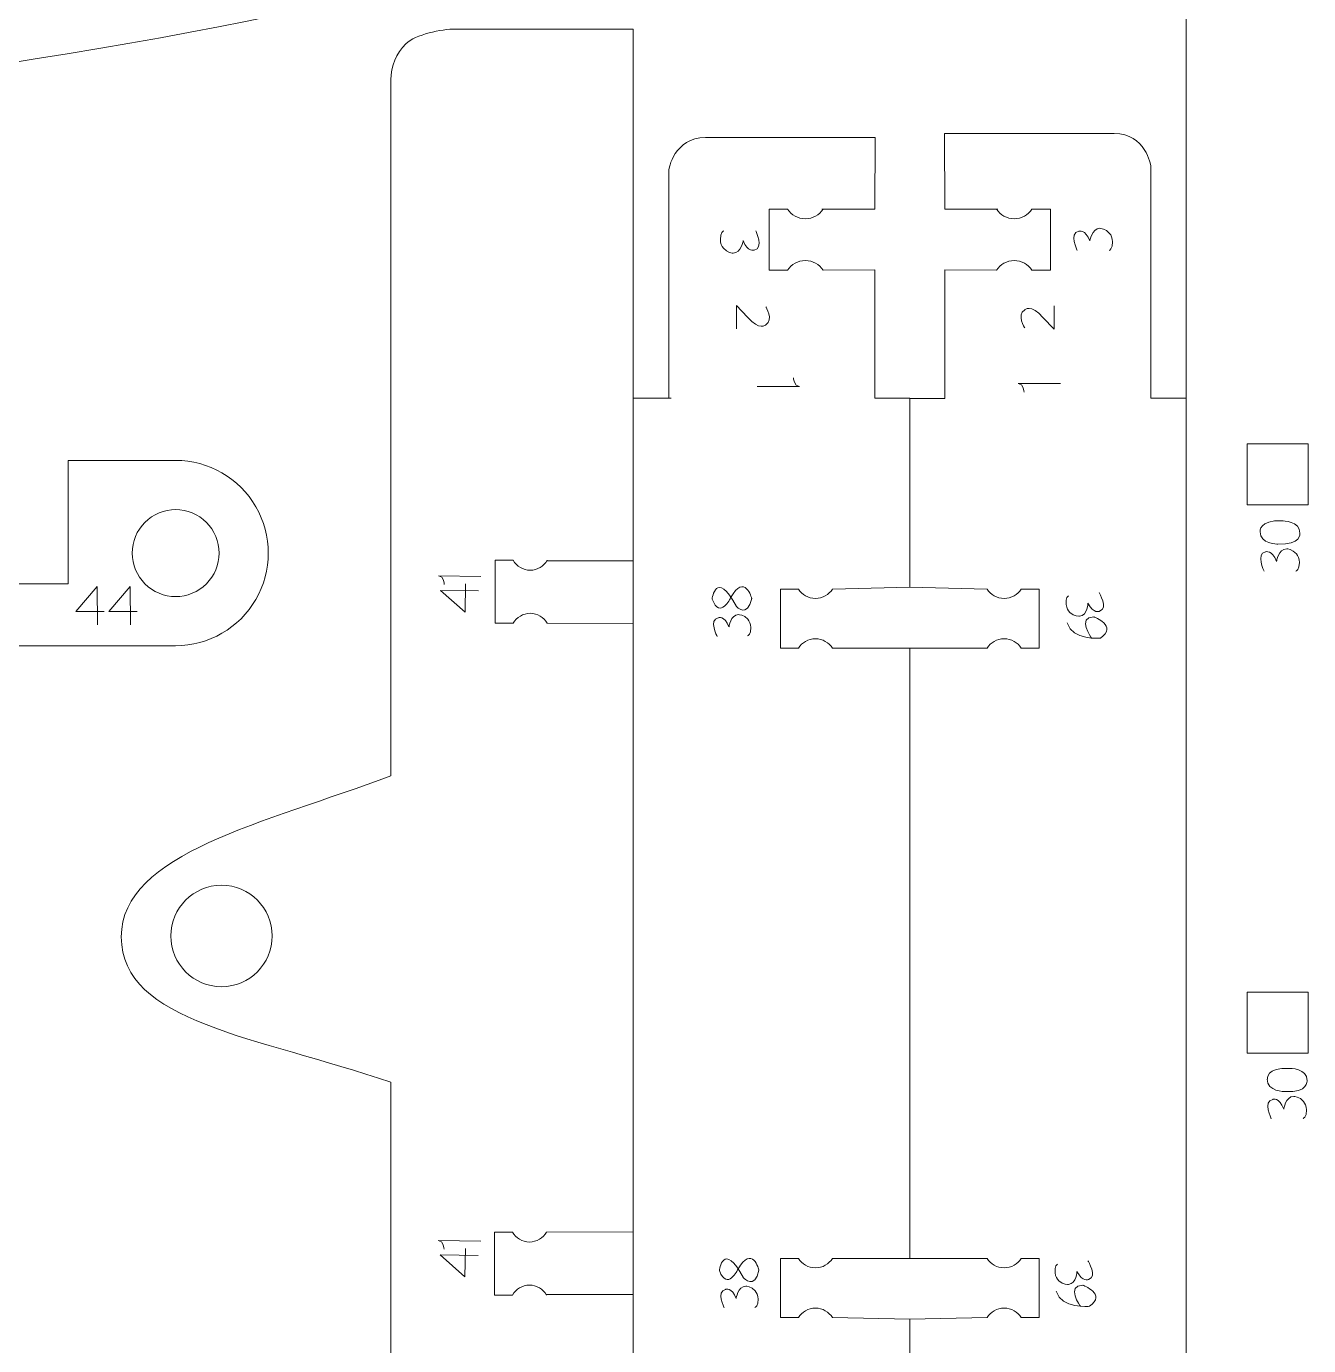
# Model space of a CAD drawing. Header units: centimetres. Extents: x -25 to 25, y -32.5 to 32.5.
# Drawn here: x -17.2 to -10.62, y -10.9 to -4.13 of the extents above; entities that cross this region are included whole.
import ezdxf

# ---------------------------------------------------------------- set-up
doc = ezdxf.new("R2010")
doc.units = ezdxf.units.CM
doc.header["$MEASUREMENT"] = 0
doc.layers.add('Capa 1', color=7, linetype='Continuous')

msp = doc.modelspace()

# ---------------------------------------------------------------- linework, layer by layer
at = {"layer": 'Capa 1', "color": 250, "lineweight": 9}
for points, knots in [([(-19.01728, 3.10252), (-19.01728, 3.10252), (-15.71031, 2.6589), (-15.35249, 2.4387), (-15.35249, 2.4387), (-14.99467, 2.2185), (-14.47727, 1.80563), (-14.47727, 1.06247), (-14.47727, 1.06247), (-14.47727, 0.31931), (-14.47727, -0.73651), (-14.47727, -0.73651), (-14.47727, -0.73651), (-14.47727, -0.73651), (-14.47727, -1.79233), (-14.47727, -2.53549), (-14.47727, -2.53549), (-14.47727, -3.27865), (-14.99467, -3.69152), (-15.35249, -3.91172), (-15.35249, -3.91172), (-15.71031, -4.13192), (-19.01728, -4.57555), (-19.01728, -4.57555), (-19.01728, -4.57555), (-19.01728, -4.57555), (-19.01728, 3.10252), (-19.01728, 3.10252)], [0, 0, 0, 0, 0.125, 0.125, 0.125, 0.125, 0.25, 0.25, 0.25, 0.25, 0.375, 0.375, 0.375, 0.375, 0.5, 0.5, 0.5, 0.5, 0.625, 0.625, 0.625, 0.625, 0.75, 0.75, 0.75, 0.75, 1, 1, 1, 1]), ([(-11.25148, -6.04449), (-11.25148, -6.04449), (-11.25148, -3.04269), (-11.25148, -3.04269), (-11.25148, -3.04269), (-11.25148, -3.04269), (-10.63974, -3.04267), (-10.63974, -3.04267)], [0, 0, 0, 0, 0.3333333, 0.3333333, 0.3333333, 0.3333333, 1, 1, 1, 1]), ([(-15.07152, -13.36165), (-15.14044, -13.36161), (-15.20653, -13.33418), (-15.25523, -13.28541), (-15.25523, -13.28541), (-15.30393, -13.23664), (-15.33128, -13.17085), (-15.33124, -13.10192), (-15.33124, -13.10192), (-15.33124, -13.10192), (-15.33124, -9.54756), (-15.33124, -9.54756), (-15.33124, -9.54756), (-16.01544, -9.3111), (-16.71399, -9.24423), (-16.71399, -8.8015), (-16.71399, -8.8015), (-16.71399, -8.8015), (-16.71399, -8.80148), (-16.71399, -8.80148), (-16.71399, -8.80148), (-16.71399, -8.36997), (-15.97525, -8.21793), (-15.33124, -7.97634), (-15.33124, -7.97634), (-15.33124, -7.97634), (-15.33124, -4.40649), (-15.33124, -4.40649), (-15.33124, -4.40649), (-15.33119, -4.33757), (-15.30377, -4.27148), (-15.25499, -4.22278), (-15.25499, -4.22278), (-15.20623, -4.17406), (-15.0695, -4.14673), (-15.00058, -4.14677)], [0, 0, 0, 0, 0.1, 0.1, 0.1, 0.1, 0.2, 0.2, 0.2, 0.2, 0.3, 0.3, 0.3, 0.3, 0.4, 0.4, 0.4, 0.4, 0.5, 0.5, 0.5, 0.5, 0.6, 0.6, 0.6, 0.6, 0.7, 0.7, 0.7, 0.7, 0.8, 0.8, 0.8, 0.8, 1, 1, 1, 1]), ([(-15.00059, -4.14678), (-15.00059, -4.14678), (-14.08808, -4.14678), (-14.08808, -4.14678), (-14.08808, -4.14678), (-14.08808, -4.14678), (-14.08809, -6.04009), (-14.08809, -6.04009)], [0, 0, 0, 0, 0.3333333, 0.3333333, 0.3333333, 0.3333333, 1, 1, 1, 1]), ([(-13.90601, -6.04009), (-13.90601, -6.04009), (-13.90604, -4.86824), (-13.90604, -4.86824), (-13.90604, -4.86824), (-13.90604, -4.86824), (-13.87846, -4.7025), (-13.7177, -4.7025)], [0, 0, 0, 0, 0.3333333, 0.3333333, 0.3333333, 0.3333333, 1, 1, 1, 1]), ([(-12.84739, -4.7025), (-12.84739, -4.7025), (-12.84968, -5.06966), (-12.84968, -5.06966), (-12.84968, -5.06966), (-12.84968, -5.06966), (-13.12057, -5.06966), (-13.12057, -5.06966)], [0, 0, 0, 0, 0.3333333, 0.3333333, 0.3333333, 0.3333333, 1, 1, 1, 1]), ([(-12.4919, -4.68184), (-12.4919, -4.68184), (-12.48961, -5.0698), (-12.48961, -5.0698), (-12.48961, -5.0698), (-12.48961, -5.0698), (-12.21873, -5.0698), (-12.21873, -5.0698)], [0, 0, 0, 0, 0.3333333, 0.3333333, 0.3333333, 0.3333333, 1, 1, 1, 1]), ([(-11.43328, -6.04024), (-11.43328, -6.04024), (-11.43325, -4.84758), (-11.43325, -4.84758), (-11.43325, -4.84758), (-11.43325, -4.84758), (-11.46084, -4.68184), (-11.6216, -4.68184)], [0, 0, 0, 0, 0.3333333, 0.3333333, 0.3333333, 0.3333333, 1, 1, 1, 1]), ([(-13.29617, -5.38314), (-13.29617, -5.38314), (-13.39146, -5.38326), (-13.39146, -5.38326), (-13.39146, -5.38326), (-13.39146, -5.38326), (-13.39146, -5.06966), (-13.39146, -5.06966), (-13.39146, -5.06966), (-13.39146, -5.06966), (-13.29615, -5.06966), (-13.29615, -5.06966)], [0, 0, 0, 0, 0.25, 0.25, 0.25, 0.25, 0.5, 0.5, 0.5, 0.5, 1, 1, 1, 1]), ([(-13.29617, -5.38314), (-13.29617, -5.38314), (-13.39146, -5.38326), (-13.39146, -5.38326), (-13.39146, -5.38326), (-13.39146, -5.38326), (-13.39146, -5.06966), (-13.39146, -5.06966), (-13.39146, -5.06966), (-13.39146, -5.06966), (-13.29615, -5.06966), (-13.29615, -5.06966)], [0, 0, 0, 0, 0.25, 0.25, 0.25, 0.25, 0.5, 0.5, 0.5, 0.5, 1, 1, 1, 1]), ([(-13.29617, -5.06966), (-13.277, -5.09952), (-13.24351, -5.1193), (-13.20539, -5.1193), (-13.20539, -5.1193), (-13.16729, -5.1193), (-13.13379, -5.09952), (-13.11463, -5.06966)], [0, 0, 0, 0, 0.3333333, 0.3333333, 0.3333333, 0.3333333, 1, 1, 1, 1]), ([(-13.29617, -5.06966), (-13.277, -5.09952), (-13.24351, -5.1193), (-13.20539, -5.1193), (-13.20539, -5.1193), (-13.16729, -5.1193), (-13.13379, -5.09952), (-13.11463, -5.06966)], [0, 0, 0, 0, 0.3333333, 0.3333333, 0.3333333, 0.3333333, 1, 1, 1, 1]), ([(-12.04313, -5.0698), (-12.0623, -5.09966), (-12.09579, -5.11945), (-12.1339, -5.11945), (-12.1339, -5.11945), (-12.17201, -5.11945), (-12.20551, -5.09966), (-12.22467, -5.0698)], [0, 0, 0, 0, 0.3333333, 0.3333333, 0.3333333, 0.3333333, 1, 1, 1, 1]), ([(-12.04313, -5.38329), (-12.04313, -5.38329), (-11.94784, -5.3834), (-11.94784, -5.3834), (-11.94784, -5.3834), (-11.94784, -5.3834), (-11.94784, -5.0698), (-11.94784, -5.0698), (-11.94784, -5.0698), (-11.94784, -5.0698), (-12.04315, -5.0698), (-12.04315, -5.0698)], [0, 0, 0, 0, 0.25, 0.25, 0.25, 0.25, 0.5, 0.5, 0.5, 0.5, 1, 1, 1, 1]), ([(-13.29617, -5.38314), (-13.277, -5.35329), (-13.24351, -5.3335), (-13.20539, -5.3335), (-13.20539, -5.3335), (-13.16729, -5.3335), (-13.13379, -5.35329), (-13.11463, -5.38314)], [0, 0, 0, 0, 0.3333333, 0.3333333, 0.3333333, 0.3333333, 1, 1, 1, 1]), ([(-13.29617, -5.38314), (-13.277, -5.35329), (-13.24351, -5.3335), (-13.20539, -5.3335), (-13.20539, -5.3335), (-13.16729, -5.3335), (-13.13379, -5.35329), (-13.11463, -5.38314)], [0, 0, 0, 0, 0.3333333, 0.3333333, 0.3333333, 0.3333333, 1, 1, 1, 1]), ([(-12.04313, -5.38329), (-12.0623, -5.35343), (-12.09579, -5.33365), (-12.1339, -5.33365), (-12.1339, -5.33365), (-12.17201, -5.33365), (-12.20551, -5.35343), (-12.22467, -5.38329)], [0, 0, 0, 0, 0.3333333, 0.3333333, 0.3333333, 0.3333333, 1, 1, 1, 1]), ([(-13.11463, -5.38314), (-13.11463, -5.38314), (-12.84968, -5.38175), (-12.84968, -5.38175), (-12.84968, -5.38175), (-12.84968, -5.38175), (-12.84968, -6.04017), (-12.84968, -6.04017)], [0, 0, 0, 0, 0.3333333, 0.3333333, 0.3333333, 0.3333333, 1, 1, 1, 1]), ([(-12.22467, -5.38329), (-12.22467, -5.38329), (-12.48961, -5.38189), (-12.48961, -5.38189), (-12.48961, -5.38189), (-12.48961, -5.38189), (-12.48961, -6.04031), (-12.48961, -6.04031)], [0, 0, 0, 0, 0.3333333, 0.3333333, 0.3333333, 0.3333333, 1, 1, 1, 1]), ([(-12.66965, -6.04038), (-12.66965, -6.04038), (-12.66965, -7.00931), (-12.66965, -7.00931), (-12.66965, -7.00931), (-12.66965, -7.00931), (-12.27328, -7.01859), (-12.27328, -7.01859)], [0, 0, 0, 0, 0.3333333, 0.3333333, 0.3333333, 0.3333333, 1, 1, 1, 1]), ([(-10.93912, -6.27389), (-10.93912, -6.27389), (-10.93912, -6.58598), (-10.93912, -6.58598), (-10.93912, -6.58598), (-10.93912, -6.58598), (-10.62703, -6.58598), (-10.62703, -6.58598), (-10.62703, -6.58598), (-10.62703, -6.58598), (-10.62703, -6.27389), (-10.62703, -6.27389), (-10.62703, -6.27389), (-10.62703, -6.27389), (-10.93912, -6.27389), (-10.93912, -6.27389)], [0, 0, 0, 0, 0.2, 0.2, 0.2, 0.2, 0.4, 0.4, 0.4, 0.4, 0.6, 0.6, 0.6, 0.6, 1, 1, 1, 1]), ([(-17.78965, -6.67621), (-17.78965, -6.67621), (-17.78965, -6.99142), (-17.78965, -6.99142), (-17.78965, -6.99142), (-17.78965, -6.99142), (-17.78938, -7.30884), (-17.78938, -7.30884), (-17.78938, -7.30884), (-17.78938, -7.30884), (-16.43503, -7.30884), (-16.43503, -7.30884), (-16.43503, -7.30884), (-16.26528, -7.30884), (-16.10847, -7.2183), (-16.02362, -7.07133), (-16.02362, -7.07133), (-15.93877, -6.92436), (-15.93877, -6.74327), (-16.02362, -6.59631), (-16.02362, -6.59631), (-16.10847, -6.44934), (-16.26528, -6.35879), (-16.43503, -6.35879), (-16.43503, -6.35879), (-16.43503, -6.35879), (-16.98568, -6.35879), (-16.98568, -6.35879), (-16.98568, -6.35879), (-16.98568, -6.35879), (-16.98568, -6.99142), (-16.98568, -6.99142), (-16.98568, -6.99142), (-16.98568, -6.99142), (-17.28531, -6.99142), (-17.28531, -6.99142), (-17.28531, -6.99142), (-17.28531, -6.99142), (-17.28531, -6.67621), (-17.28531, -6.67621)], [0, 0, 0, 0, 0.0909091, 0.0909091, 0.0909091, 0.0909091, 0.1818182, 0.1818182, 0.1818182, 0.1818182, 0.2727273, 0.2727273, 0.2727273, 0.2727273, 0.3636364, 0.3636364, 0.3636364, 0.3636364, 0.4545455, 0.4545455, 0.4545455, 0.4545455, 0.5454545, 0.5454545, 0.5454545, 0.5454545, 0.6363636, 0.6363636, 0.6363636, 0.6363636, 0.7272727, 0.7272727, 0.7272727, 0.7272727, 0.8181818, 0.8181818, 0.8181818, 0.8181818, 1, 1, 1, 1]), ([(-16.65788, -6.83382), (-16.65784, -6.89298), (-16.63431, -6.94966), (-16.59246, -6.99147), (-16.59246, -6.99147), (-16.55061, -7.03328), (-16.49414, -7.05672), (-16.43503, -7.05667), (-16.43503, -7.05667), (-16.37587, -7.05663), (-16.31914, -7.0331), (-16.27733, -6.99125), (-16.27733, -6.99125), (-16.23557, -6.9494), (-16.21208, -6.89298), (-16.21213, -6.83382), (-16.21213, -6.83382), (-16.21217, -6.77466), (-16.2357, -6.71793), (-16.27755, -6.67617), (-16.27755, -6.67617), (-16.31941, -6.63436), (-16.37587, -6.61087), (-16.43503, -6.61092), (-16.43503, -6.61092), (-16.49414, -6.61096), (-16.55087, -6.63449), (-16.59268, -6.67634), (-16.59268, -6.67634), (-16.63444, -6.7182), (-16.65793, -6.77466), (-16.65788, -6.83382)], [0, 0, 0, 0, 0.1111111, 0.1111111, 0.1111111, 0.1111111, 0.2222222, 0.2222222, 0.2222222, 0.2222222, 0.3333333, 0.3333333, 0.3333333, 0.3333333, 0.4444444, 0.4444444, 0.4444444, 0.4444444, 0.5555556, 0.5555556, 0.5555556, 0.5555556, 0.6666667, 0.6666667, 0.6666667, 0.6666667, 0.7777778, 0.7777778, 0.7777778, 0.7777778, 1, 1, 1, 1]), ([(-14.70407, -7.19378), (-14.70407, -7.19378), (-14.79606, -7.1939), (-14.79606, -7.1939), (-14.79606, -7.1939), (-14.79606, -7.1939), (-14.79606, -6.87038), (-14.79606, -6.87038), (-14.79606, -6.87038), (-14.79606, -6.87038), (-14.70406, -6.87038), (-14.70406, -6.87038)], [0, 0, 0, 0, 0.25, 0.25, 0.25, 0.25, 0.5, 0.5, 0.5, 0.5, 1, 1, 1, 1]), ([(-14.70407, -6.87038), (-14.68558, -6.90118), (-14.65325, -6.92159), (-14.61646, -6.92159), (-14.61646, -6.92159), (-14.57968, -6.92159), (-14.54734, -6.90118), (-14.52885, -6.87038)], [0, 0, 0, 0, 0.3333333, 0.3333333, 0.3333333, 0.3333333, 1, 1, 1, 1]), ([(-13.24124, -7.32117), (-13.24124, -7.32117), (-13.33322, -7.32128), (-13.33322, -7.32128), (-13.33322, -7.32128), (-13.33322, -7.32128), (-13.33322, -7.01859), (-13.33322, -7.01859), (-13.33322, -7.01859), (-13.33322, -7.01859), (-13.24123, -7.01859), (-13.24123, -7.01859)], [0, 0, 0, 0, 0.25, 0.25, 0.25, 0.25, 0.5, 0.5, 0.5, 0.5, 1, 1, 1, 1]), ([(-13.24124, -7.01859), (-13.22274, -7.0474), (-13.19041, -7.0665), (-13.15363, -7.0665), (-13.15363, -7.0665), (-13.11684, -7.0665), (-13.08451, -7.0474), (-13.06601, -7.01859)], [0, 0, 0, 0, 0.3333333, 0.3333333, 0.3333333, 0.3333333, 1, 1, 1, 1]), ([(-12.09806, -7.01859), (-12.11655, -7.0474), (-12.14888, -7.0665), (-12.18567, -7.0665), (-12.18567, -7.0665), (-12.22245, -7.0665), (-12.25479, -7.0474), (-12.27328, -7.01859)], [0, 0, 0, 0, 0.3333333, 0.3333333, 0.3333333, 0.3333333, 1, 1, 1, 1]), ([(-12.09806, -7.32117), (-12.09806, -7.32117), (-12.00607, -7.32128), (-12.00607, -7.32128), (-12.00607, -7.32128), (-12.00607, -7.32128), (-12.00607, -7.01859), (-12.00607, -7.01859), (-12.00607, -7.01859), (-12.00607, -7.01859), (-12.09807, -7.01859), (-12.09807, -7.01859)], [0, 0, 0, 0, 0.25, 0.25, 0.25, 0.25, 0.5, 0.5, 0.5, 0.5, 1, 1, 1, 1]), ([(-14.70407, -7.19378), (-14.68558, -7.16298), (-14.65325, -7.14257), (-14.61646, -7.14257), (-14.61646, -7.14257), (-14.57968, -7.14257), (-14.54734, -7.16298), (-14.52885, -7.19378)], [0, 0, 0, 0, 0.3333333, 0.3333333, 0.3333333, 0.3333333, 1, 1, 1, 1]), ([(-13.24124, -7.32117), (-13.22274, -7.29235), (-13.19041, -7.27325), (-13.15363, -7.27325), (-13.15363, -7.27325), (-13.11684, -7.27325), (-13.08451, -7.29235), (-13.06601, -7.32117)], [0, 0, 0, 0, 0.3333333, 0.3333333, 0.3333333, 0.3333333, 1, 1, 1, 1]), ([(-12.09806, -7.32117), (-12.11655, -7.29235), (-12.14888, -7.27325), (-12.18567, -7.27325), (-12.18567, -7.27325), (-12.22245, -7.27325), (-12.25479, -7.29235), (-12.27328, -7.32117)], [0, 0, 0, 0, 0.3333333, 0.3333333, 0.3333333, 0.3333333, 1, 1, 1, 1]), ([(-12.27328, -7.32117), (-12.27328, -7.32117), (-12.66965, -7.3214), (-12.66965, -7.3214), (-12.66965, -7.3214), (-12.66965, -7.3214), (-12.66965, -8.81178), (-12.66965, -8.81178)], [0, 0, 0, 0, 0.3333333, 0.3333333, 0.3333333, 0.3333333, 1, 1, 1, 1]), ([(-16.19987, -9.05712), (-16.05623, -9.05712), (-15.93979, -8.94069), (-15.93979, -8.79705), (-15.93979, -8.79705), (-15.93979, -8.65341), (-16.05623, -8.53697), (-16.19987, -8.53697), (-16.19987, -8.53697), (-16.3435, -8.53697), (-16.45994, -8.65341), (-16.45994, -8.79705), (-16.45994, -8.79705), (-16.45994, -8.94069), (-16.3435, -9.05712), (-16.19987, -9.05712)], [0, 0, 0, 0, 0.2, 0.2, 0.2, 0.2, 0.4, 0.4, 0.4, 0.4, 0.6, 0.6, 0.6, 0.6, 1, 1, 1, 1]), ([(-12.27328, -10.45086), (-12.27328, -10.45086), (-12.66965, -10.45063), (-12.66965, -10.45063), (-12.66965, -10.45063), (-12.66965, -10.45063), (-12.66965, -8.81178), (-12.66965, -8.81178)], [0, 0, 0, 0, 0.3333333, 0.3333333, 0.3333333, 0.3333333, 1, 1, 1, 1]), ([(-10.93912, -9.08604), (-10.93912, -9.08604), (-10.93912, -9.39813), (-10.93912, -9.39813), (-10.93912, -9.39813), (-10.93912, -9.39813), (-10.62703, -9.39813), (-10.62703, -9.39813), (-10.62703, -9.39813), (-10.62703, -9.39813), (-10.62703, -9.08604), (-10.62703, -9.08604), (-10.62703, -9.08604), (-10.62703, -9.08604), (-10.93912, -9.08604), (-10.93912, -9.08604)], [0, 0, 0, 0, 0.2, 0.2, 0.2, 0.2, 0.4, 0.4, 0.4, 0.4, 0.6, 0.6, 0.6, 0.6, 1, 1, 1, 1]), ([(-14.70789, -10.63856), (-14.70789, -10.63856), (-14.79988, -10.63868), (-14.79988, -10.63868), (-14.79988, -10.63868), (-14.79988, -10.63868), (-14.79988, -10.31516), (-14.79988, -10.31516), (-14.79988, -10.31516), (-14.79988, -10.31516), (-14.70788, -10.31516), (-14.70788, -10.31516)], [0, 0, 0, 0, 0.25, 0.25, 0.25, 0.25, 0.5, 0.5, 0.5, 0.5, 1, 1, 1, 1]), ([(-14.70789, -10.31516), (-14.6894, -10.34596), (-14.65707, -10.36637), (-14.62028, -10.36637), (-14.62028, -10.36637), (-14.5835, -10.36637), (-14.55116, -10.34596), (-14.53267, -10.31516)], [0, 0, 0, 0, 0.3333333, 0.3333333, 0.3333333, 0.3333333, 1, 1, 1, 1]), ([(-13.24124, -10.45086), (-13.24124, -10.45086), (-13.33322, -10.45074), (-13.33322, -10.45074), (-13.33322, -10.45074), (-13.33322, -10.45074), (-13.33322, -10.75344), (-13.33322, -10.75344), (-13.33322, -10.75344), (-13.33322, -10.75344), (-13.24123, -10.75344), (-13.24123, -10.75344)], [0, 0, 0, 0, 0.25, 0.25, 0.25, 0.25, 0.5, 0.5, 0.5, 0.5, 1, 1, 1, 1]), ([(-13.24124, -10.45086), (-13.22274, -10.47968), (-13.19041, -10.49878), (-13.15363, -10.49878), (-13.15363, -10.49878), (-13.11684, -10.49878), (-13.08451, -10.47968), (-13.06601, -10.45086)], [0, 0, 0, 0, 0.3333333, 0.3333333, 0.3333333, 0.3333333, 1, 1, 1, 1]), ([(-12.09806, -10.45086), (-12.11655, -10.47968), (-12.14888, -10.49878), (-12.18567, -10.49878), (-12.18567, -10.49878), (-12.22245, -10.49878), (-12.25479, -10.47968), (-12.27328, -10.45086)], [0, 0, 0, 0, 0.3333333, 0.3333333, 0.3333333, 0.3333333, 1, 1, 1, 1]), ([(-12.09806, -10.45086), (-12.09806, -10.45086), (-12.00607, -10.45074), (-12.00607, -10.45074), (-12.00607, -10.45074), (-12.00607, -10.45074), (-12.00607, -10.75344), (-12.00607, -10.75344), (-12.00607, -10.75344), (-12.00607, -10.75344), (-12.09807, -10.75344), (-12.09807, -10.75344)], [0, 0, 0, 0, 0.25, 0.25, 0.25, 0.25, 0.5, 0.5, 0.5, 0.5, 1, 1, 1, 1]), ([(-14.70789, -10.63856), (-14.6894, -10.60776), (-14.65707, -10.58735), (-14.62028, -10.58735), (-14.62028, -10.58735), (-14.5835, -10.58735), (-14.55116, -10.60776), (-14.53267, -10.63856)], [0, 0, 0, 0, 0.3333333, 0.3333333, 0.3333333, 0.3333333, 1, 1, 1, 1]), ([(-13.24124, -10.75344), (-13.22274, -10.72462), (-13.19041, -10.70552), (-13.15363, -10.70552), (-13.15363, -10.70552), (-13.11684, -10.70552), (-13.08451, -10.72462), (-13.06601, -10.75344)], [0, 0, 0, 0, 0.3333333, 0.3333333, 0.3333333, 0.3333333, 1, 1, 1, 1]), ([(-12.66965, -11.73179), (-12.66965, -11.73179), (-12.66965, -10.76272), (-12.66965, -10.76272), (-12.66965, -10.76272), (-12.66965, -10.76272), (-12.27328, -10.75344), (-12.27328, -10.75344)], [0, 0, 0, 0, 0.3333333, 0.3333333, 0.3333333, 0.3333333, 1, 1, 1, 1]), ([(-12.09806, -10.75344), (-12.11655, -10.72462), (-12.14888, -10.70552), (-12.18567, -10.70552), (-12.18567, -10.70552), (-12.22245, -10.70552), (-12.25479, -10.72462), (-12.27328, -10.75344)], [0, 0, 0, 0, 0.3333333, 0.3333333, 0.3333333, 0.3333333, 1, 1, 1, 1])]:
    msp.add_open_spline(points, degree=3, knots=knots, dxfattribs=at)
for points in [[(-13.7177, -4.7025), (-13.7177, -4.7025), (-12.84739, -4.7025), (-12.84739, -4.7025)], [(-11.6216, -4.68184), (-11.6216, -4.68184), (-12.49191, -4.68184), (-12.49191, -4.68184)], [(-14.08809, -8.96024), (-14.08809, -8.96024), (-14.08809, -6.04009), (-14.08809, -6.04009)], [(-13.89303, -6.04009), (-13.89303, -6.04009), (-14.08809, -6.04009), (-14.08809, -6.04009)], [(-13.90601, -6.04009), (-13.90601, -6.04009), (-14.08809, -6.04009), (-14.08809, -6.04009)], [(-12.66965, -6.04024), (-12.66965, -6.04024), (-12.84968, -6.04017), (-12.84968, -6.04017)], [(-12.66965, -6.04024), (-12.66965, -6.04024), (-12.84968, -6.04017), (-12.84968, -6.04017)], [(-12.66965, -6.04038), (-12.66965, -6.04038), (-12.48961, -6.04031), (-12.48961, -6.04031)], [(-11.43328, -6.04024), (-11.43328, -6.04024), (-11.25121, -6.04024), (-11.25121, -6.04024)], [(-11.25121, -8.81178), (-11.25121, -8.81178), (-11.25121, -6.04024), (-11.25121, -6.04024)], [(-14.08808, -6.8729), (-14.08808, -6.8729), (-14.53041, -6.8729), (-14.53041, -6.8729)], [(-12.66965, -7.00931), (-12.66965, -7.00931), (-13.06601, -7.01859), (-13.06601, -7.01859)], [(-14.52885, -7.19379), (-14.52885, -7.19379), (-14.08808, -7.19422), (-14.08808, -7.19422)], [(-13.06601, -7.32117), (-13.06601, -7.32117), (-12.66965, -7.3214), (-12.66965, -7.3214)], [(-11.25121, -8.81178), (-11.25121, -8.81178), (-11.25121, -11.73194), (-11.25121, -11.73194)], [(-14.08809, -8.96024), (-14.08809, -8.96024), (-14.08809, -11.73179), (-14.08809, -11.73179)], [(-14.08808, -10.3142), (-14.08808, -10.3142), (-14.53267, -10.31516), (-14.53267, -10.31516)], [(-13.06601, -10.45086), (-13.06601, -10.45086), (-12.66965, -10.45063), (-12.66965, -10.45063)], [(-14.53456, -10.63553), (-14.53456, -10.63553), (-14.08808, -10.63553), (-14.08808, -10.63553)], [(-12.66965, -10.76272), (-12.66965, -10.76272), (-13.06601, -10.75344), (-13.06601, -10.75344)]]:
    msp.add_open_spline(points, degree=3, dxfattribs=at)
at = {"layer": 'Capa 1', "color": 240, "lineweight": 9}
for points, knots in [([(-13.62334, -5.18128), (-13.62334, -5.18128), (-13.64257, -5.1888), (-13.64132, -5.22631), (-13.64132, -5.22631), (-13.64067, -5.24577), (-13.63371, -5.25971), (-13.62576, -5.26982), (-13.62576, -5.26982), (-13.6063, -5.29448), (-13.57609, -5.29575), (-13.57609, -5.29575), (-13.57609, -5.29575), (-13.5327, -5.29448), (-13.52434, -5.23079), (-13.52434, -5.23079), (-13.52434, -5.23079), (-13.50115, -5.29317), (-13.46772, -5.2803), (-13.46772, -5.2803), (-13.46772, -5.2803), (-13.4163, -5.27131), (-13.45998, -5.18128), (-13.45998, -5.18128)], [0, 0, 0, 0, 0.1428571, 0.1428571, 0.1428571, 0.1428571, 0.2857143, 0.2857143, 0.2857143, 0.2857143, 0.4285714, 0.4285714, 0.4285714, 0.4285714, 0.5714286, 0.5714286, 0.5714286, 0.5714286, 0.7142857, 0.7142857, 0.7142857, 0.7142857, 1, 1, 1, 1]), ([(-11.64712, -5.28288), (-11.64712, -5.28288), (-11.62789, -5.27536), (-11.62914, -5.23785), (-11.62914, -5.23785), (-11.62979, -5.21839), (-11.63675, -5.20445), (-11.6447, -5.19434), (-11.6447, -5.19434), (-11.66416, -5.16968), (-11.69437, -5.16841), (-11.69437, -5.16841), (-11.69437, -5.16841), (-11.73776, -5.16968), (-11.74612, -5.23337), (-11.74612, -5.23337), (-11.74612, -5.23337), (-11.76931, -5.17099), (-11.80274, -5.18386), (-11.80274, -5.18386), (-11.80274, -5.18386), (-11.85416, -5.19285), (-11.81048, -5.28288), (-11.81048, -5.28288)], [0, 0, 0, 0, 0.1428571, 0.1428571, 0.1428571, 0.1428571, 0.2857143, 0.2857143, 0.2857143, 0.2857143, 0.4285714, 0.4285714, 0.4285714, 0.4285714, 0.5714286, 0.5714286, 0.5714286, 0.5714286, 0.7142857, 0.7142857, 0.7142857, 0.7142857, 1, 1, 1, 1]), ([(-13.50203, -5.62479), (-13.50203, -5.62479), (-13.55861, -5.56437), (-13.55861, -5.56437), (-13.55861, -5.56437), (-13.55861, -5.56437), (-13.55861, -5.68434), (-13.55861, -5.68434)], [0, 0, 0, 0, 0.3333333, 0.3333333, 0.3333333, 0.3333333, 1, 1, 1, 1]), ([(-13.40816, -5.57078), (-13.40816, -5.57078), (-13.3657, -5.6351), (-13.40816, -5.66336), (-13.40816, -5.66336), (-13.40816, -5.66336), (-13.4403, -5.69552), (-13.50203, -5.62479)], [0, 0, 0, 0, 0.3333333, 0.3333333, 0.3333333, 0.3333333, 1, 1, 1, 1]), ([(-12.08022, -5.67906), (-12.08022, -5.67906), (-12.12268, -5.61473), (-12.08022, -5.58648), (-12.08022, -5.58648), (-12.08022, -5.58648), (-12.04808, -5.55431), (-11.98635, -5.62504)], [0, 0, 0, 0, 0.3333333, 0.3333333, 0.3333333, 0.3333333, 1, 1, 1, 1]), ([(-11.98635, -5.62504), (-11.98635, -5.62504), (-11.92978, -5.68546), (-11.92978, -5.68546), (-11.92978, -5.68546), (-11.92978, -5.68546), (-11.92978, -5.5655), (-11.92978, -5.5655)], [0, 0, 0, 0, 0.3333333, 0.3333333, 0.3333333, 0.3333333, 1, 1, 1, 1]), ([(-10.87227, -6.72414), (-10.87227, -6.72414), (-10.88023, -6.66207), (-10.75868, -6.6683), (-10.75868, -6.6683), (-10.75868, -6.6683), (-10.66604, -6.66834), (-10.66837, -6.73176)], [0, 0, 0, 0, 0.3333333, 0.3333333, 0.3333333, 0.3333333, 1, 1, 1, 1]), ([(-10.6686, -6.73176), (-10.6686, -6.73176), (-10.6606, -6.79378), (-10.78221, -6.78753), (-10.78221, -6.78753), (-10.78221, -6.78753), (-10.87486, -6.78753), (-10.87247, -6.72414)], [0, 0, 0, 0, 0.3333333, 0.3333333, 0.3333333, 0.3333333, 1, 1, 1, 1]), ([(-10.68911, -6.92639), (-10.68911, -6.92639), (-10.66988, -6.91886), (-10.67113, -6.88136), (-10.67113, -6.88136), (-10.67177, -6.8619), (-10.67873, -6.84796), (-10.68669, -6.83785), (-10.68669, -6.83785), (-10.70615, -6.81319), (-10.73636, -6.81192), (-10.73636, -6.81192), (-10.73636, -6.81192), (-10.77975, -6.81319), (-10.78811, -6.87688), (-10.78811, -6.87688), (-10.78811, -6.87688), (-10.8113, -6.8145), (-10.84472, -6.82737), (-10.84472, -6.82737), (-10.84472, -6.82737), (-10.89615, -6.83636), (-10.85246, -6.92639), (-10.85246, -6.92639)], [0, 0, 0, 0, 0.1428571, 0.1428571, 0.1428571, 0.1428571, 0.2857143, 0.2857143, 0.2857143, 0.2857143, 0.4285714, 0.4285714, 0.4285714, 0.4285714, 0.5714286, 0.5714286, 0.5714286, 0.5714286, 0.7142857, 0.7142857, 0.7142857, 0.7142857, 1, 1, 1, 1]), ([(-13.58935, -7.0636), (-13.58935, -7.0636), (-13.64146, -7.17616), (-13.68345, -7.06968), (-13.68345, -7.06968), (-13.68345, -7.06968), (-13.66451, -6.91269), (-13.55906, -7.10722), (-13.55906, -7.10722), (-13.55906, -7.10722), (-13.50278, -7.17008), (-13.48062, -7.06645), (-13.48062, -7.06645), (-13.48062, -7.06645), (-13.51382, -6.9335), (-13.58935, -7.0636)], [0, 0, 0, 0, 0.2, 0.2, 0.2, 0.2, 0.4, 0.4, 0.4, 0.4, 0.6, 0.6, 0.6, 0.6, 1, 1, 1, 1]), ([(-16.80197, -7.13405), (-16.80197, -7.13405), (-16.94726, -7.13405), (-16.94726, -7.13405), (-16.94726, -7.13405), (-16.94726, -7.13405), (-16.83797, -7.00546), (-16.83797, -7.00546), (-16.83797, -7.00546), (-16.83797, -7.00546), (-16.83671, -7.20094), (-16.83671, -7.20094)], [0, 0, 0, 0, 0.25, 0.25, 0.25, 0.25, 0.5, 0.5, 0.5, 0.5, 1, 1, 1, 1]), ([(-16.63192, -7.13405), (-16.63192, -7.13405), (-16.77721, -7.13405), (-16.77721, -7.13405), (-16.77721, -7.13405), (-16.77721, -7.13405), (-16.66793, -7.00546), (-16.66793, -7.00546), (-16.66793, -7.00546), (-16.66793, -7.00546), (-16.66667, -7.20094), (-16.66667, -7.20094)], [0, 0, 0, 0, 0.25, 0.25, 0.25, 0.25, 0.5, 0.5, 0.5, 0.5, 1, 1, 1, 1]), ([(-14.94785, -6.99159), (-14.94785, -6.99159), (-14.95083, -7.13685), (-14.95083, -7.13685), (-14.95083, -7.13685), (-14.95083, -7.13685), (-15.07715, -7.02495), (-15.07715, -7.02495), (-15.07715, -7.02495), (-15.07715, -7.02495), (-14.88169, -7.02771), (-14.88169, -7.02771)], [0, 0, 0, 0, 0.25, 0.25, 0.25, 0.25, 0.5, 0.5, 0.5, 0.5, 1, 1, 1, 1]), ([(-11.85522, -7.05312), (-11.85522, -7.05312), (-11.87283, -7.06227), (-11.86781, -7.09799), (-11.86781, -7.09799), (-11.86521, -7.11653), (-11.85714, -7.12914), (-11.8485, -7.138), (-11.8485, -7.138), (-11.82739, -7.15958), (-11.79839, -7.15772), (-11.79839, -7.15772), (-11.79839, -7.15772), (-11.75704, -7.15208), (-11.75554, -7.09035), (-11.75554, -7.09035), (-11.75554, -7.09035), (-11.72702, -7.14761), (-11.69638, -7.13191), (-11.69638, -7.13191), (-11.69638, -7.13191), (-11.64814, -7.11807), (-11.69907, -7.03647), (-11.69907, -7.03647)], [0, 0, 0, 0, 0.1428571, 0.1428571, 0.1428571, 0.1428571, 0.2857143, 0.2857143, 0.2857143, 0.2857143, 0.4285714, 0.4285714, 0.4285714, 0.4285714, 0.5714286, 0.5714286, 0.5714286, 0.5714286, 0.7142857, 0.7142857, 0.7142857, 0.7142857, 1, 1, 1, 1]), ([(-13.50115, -7.25856), (-13.50115, -7.25856), (-13.48278, -7.25107), (-13.48449, -7.21504), (-13.48449, -7.21504), (-13.48538, -7.19634), (-13.49226, -7.18303), (-13.50005, -7.17342), (-13.50005, -7.17342), (-13.51908, -7.14999), (-13.54814, -7.14919), (-13.54814, -7.14919), (-13.54814, -7.14919), (-13.58983, -7.151), (-13.59699, -7.21233), (-13.59699, -7.21233), (-13.59699, -7.21233), (-13.62013, -7.15269), (-13.65208, -7.16552), (-13.65208, -7.16552), (-13.65208, -7.16552), (-13.70139, -7.17487), (-13.65817, -7.2608), (-13.65817, -7.2608)], [0, 0, 0, 0, 0.1428571, 0.1428571, 0.1428571, 0.1428571, 0.2857143, 0.2857143, 0.2857143, 0.2857143, 0.4285714, 0.4285714, 0.4285714, 0.4285714, 0.5714286, 0.5714286, 0.5714286, 0.5714286, 0.7142857, 0.7142857, 0.7142857, 0.7142857, 1, 1, 1, 1]), ([(-11.73757, -7.26935), (-11.73757, -7.26935), (-11.81415, -7.16219), (-11.72532, -7.16099), (-11.72532, -7.16099), (-11.72532, -7.16099), (-11.60004, -7.20765), (-11.69172, -7.26937), (-11.69172, -7.26937), (-11.69172, -7.26937), (-11.83608, -7.28429), (-11.86227, -7.19194)], [0, 0, 0, 0, 0.25, 0.25, 0.25, 0.25, 0.5, 0.5, 0.5, 0.5, 1, 1, 1, 1]), ([(-10.83557, -9.53166), (-10.83557, -9.53166), (-10.84353, -9.46959), (-10.72198, -9.47582), (-10.72198, -9.47582), (-10.72198, -9.47582), (-10.62934, -9.47586), (-10.63167, -9.53928)], [0, 0, 0, 0, 0.3333333, 0.3333333, 0.3333333, 0.3333333, 1, 1, 1, 1]), ([(-10.6319, -9.53928), (-10.6319, -9.53928), (-10.6239, -9.6013), (-10.74551, -9.59505), (-10.74551, -9.59505), (-10.74551, -9.59505), (-10.83816, -9.59505), (-10.83577, -9.53166)], [0, 0, 0, 0, 0.3333333, 0.3333333, 0.3333333, 0.3333333, 1, 1, 1, 1]), ([(-10.6524, -9.73391), (-10.6524, -9.73391), (-10.63318, -9.72638), (-10.63443, -9.68888), (-10.63443, -9.68888), (-10.63507, -9.66942), (-10.64203, -9.65548), (-10.64999, -9.64537), (-10.64999, -9.64537), (-10.66944, -9.62071), (-10.69965, -9.61944), (-10.69965, -9.61944), (-10.69965, -9.61944), (-10.74304, -9.62071), (-10.75141, -9.6844), (-10.75141, -9.6844), (-10.75141, -9.6844), (-10.7746, -9.62202), (-10.80802, -9.63489), (-10.80802, -9.63489), (-10.80802, -9.63489), (-10.85944, -9.64388), (-10.81576, -9.73391), (-10.81576, -9.73391)], [0, 0, 0, 0, 0.1428571, 0.1428571, 0.1428571, 0.1428571, 0.2857143, 0.2857143, 0.2857143, 0.2857143, 0.4285714, 0.4285714, 0.4285714, 0.4285714, 0.5714286, 0.5714286, 0.5714286, 0.5714286, 0.7142857, 0.7142857, 0.7142857, 0.7142857, 1, 1, 1, 1]), ([(-14.94915, -10.39955), (-14.94915, -10.39955), (-14.95214, -10.54481), (-14.95214, -10.54481), (-14.95214, -10.54481), (-14.95214, -10.54481), (-15.07846, -10.43291), (-15.07846, -10.43291), (-15.07846, -10.43291), (-15.07846, -10.43291), (-14.88299, -10.43566), (-14.88299, -10.43566)], [0, 0, 0, 0, 0.25, 0.25, 0.25, 0.25, 0.5, 0.5, 0.5, 0.5, 1, 1, 1, 1]), ([(-13.55206, -10.50717), (-13.55206, -10.50717), (-13.60417, -10.61973), (-13.64616, -10.51325), (-13.64616, -10.51325), (-13.64616, -10.51325), (-13.62722, -10.35626), (-13.52177, -10.55079), (-13.52177, -10.55079), (-13.52177, -10.55079), (-13.46549, -10.61365), (-13.44333, -10.51002), (-13.44333, -10.51002), (-13.44333, -10.51002), (-13.47653, -10.37707), (-13.55206, -10.50717)], [0, 0, 0, 0, 0.2, 0.2, 0.2, 0.2, 0.4, 0.4, 0.4, 0.4, 0.6, 0.6, 0.6, 0.6, 1, 1, 1, 1]), ([(-11.91184, -10.47976), (-11.91184, -10.47976), (-11.92945, -10.48891), (-11.92443, -10.52463), (-11.92443, -10.52463), (-11.92183, -10.54317), (-11.91376, -10.55578), (-11.90512, -10.56464), (-11.90512, -10.56464), (-11.88401, -10.58622), (-11.85501, -10.58436), (-11.85501, -10.58436), (-11.85501, -10.58436), (-11.81366, -10.57872), (-11.81216, -10.51699), (-11.81216, -10.51699), (-11.81216, -10.51699), (-11.78364, -10.57425), (-11.753, -10.55855), (-11.753, -10.55855), (-11.753, -10.55855), (-11.70476, -10.54471), (-11.75569, -10.46311), (-11.75569, -10.46311)], [0, 0, 0, 0, 0.1428571, 0.1428571, 0.1428571, 0.1428571, 0.2857143, 0.2857143, 0.2857143, 0.2857143, 0.4285714, 0.4285714, 0.4285714, 0.4285714, 0.5714286, 0.5714286, 0.5714286, 0.5714286, 0.7142857, 0.7142857, 0.7142857, 0.7142857, 1, 1, 1, 1]), ([(-13.46386, -10.70213), (-13.46386, -10.70213), (-13.44549, -10.69464), (-13.4472, -10.65861), (-13.4472, -10.65861), (-13.44809, -10.63991), (-13.45497, -10.6266), (-13.46276, -10.61699), (-13.46276, -10.61699), (-13.48179, -10.59356), (-13.51085, -10.59276), (-13.51085, -10.59276), (-13.51085, -10.59276), (-13.55254, -10.59457), (-13.5597, -10.6559), (-13.5597, -10.6559), (-13.5597, -10.6559), (-13.58284, -10.59626), (-13.61479, -10.60909), (-13.61479, -10.60909), (-13.61479, -10.60909), (-13.6641, -10.61844), (-13.62088, -10.70437), (-13.62088, -10.70437)], [0, 0, 0, 0, 0.1428571, 0.1428571, 0.1428571, 0.1428571, 0.2857143, 0.2857143, 0.2857143, 0.2857143, 0.4285714, 0.4285714, 0.4285714, 0.4285714, 0.5714286, 0.5714286, 0.5714286, 0.5714286, 0.7142857, 0.7142857, 0.7142857, 0.7142857, 1, 1, 1, 1]), ([(-11.79419, -10.69599), (-11.79419, -10.69599), (-11.87077, -10.58883), (-11.78194, -10.58763), (-11.78194, -10.58763), (-11.78194, -10.58763), (-11.65666, -10.63429), (-11.74834, -10.69601), (-11.74834, -10.69601), (-11.74834, -10.69601), (-11.8927, -10.71093), (-11.91889, -10.61858)], [0, 0, 0, 0, 0.25, 0.25, 0.25, 0.25, 0.5, 0.5, 0.5, 0.5, 1, 1, 1, 1])]:
    msp.add_open_spline(points, degree=3, knots=knots, dxfattribs=at)
for points in [[(-13.26592, -5.93581), (-13.26592, -5.93581), (-13.2642, -5.97785), (-13.23531, -5.97956)], [(-13.23531, -5.97956), (-13.23531, -5.97956), (-13.45326, -5.97956), (-13.45326, -5.97956)], [(-12.08369, -6.00801), (-12.08369, -6.00801), (-12.08541, -5.96597), (-12.11429, -5.96426)], [(-12.11429, -5.96426), (-12.11429, -5.96426), (-11.89634, -5.96426), (-11.89634, -5.96426)], [(-15.05715, -6.99442), (-15.05715, -6.99442), (-15.058, -6.95235), (-15.08685, -6.95005)], [(-15.08685, -6.95005), (-15.08685, -6.95005), (-14.86895, -6.95453), (-14.86895, -6.95453)], [(-15.05846, -10.40237), (-15.05846, -10.40237), (-15.05931, -10.36031), (-15.08816, -10.35801)], [(-15.08816, -10.35801), (-15.08816, -10.35801), (-14.87025, -10.36248), (-14.87025, -10.36248)]]:
    msp.add_open_spline(points, degree=3, dxfattribs=at)

doc.saveas('drawing.dxf')
